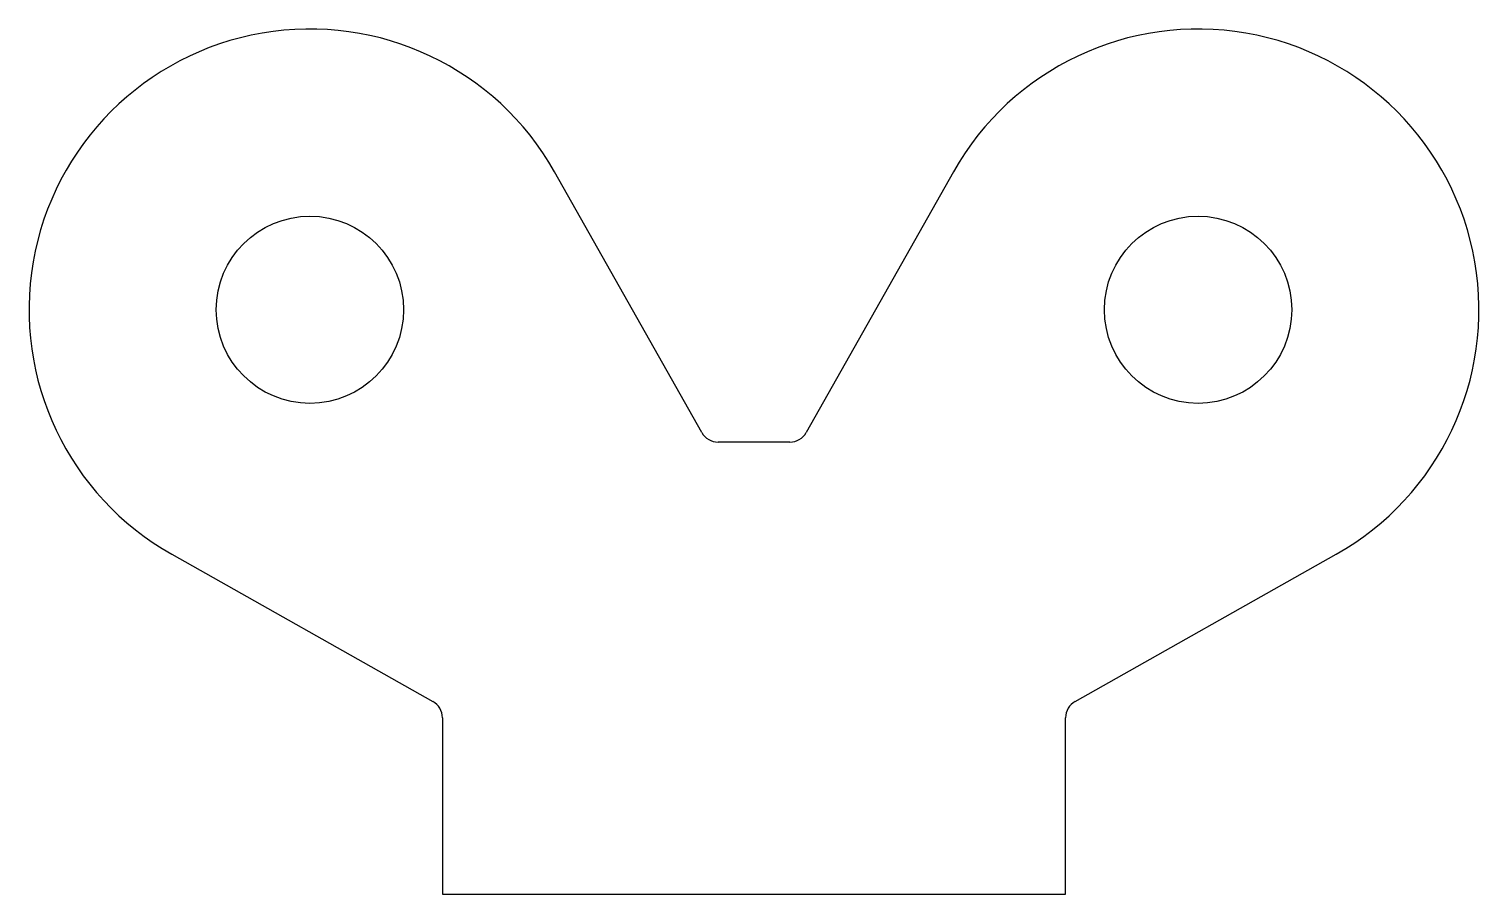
# Model space of a CAD drawing. Header units: metres. Extents: x -44 to 111, y 0 to 92.
import ezdxf

# ---------------------------------------------------------------- set-up
doc = ezdxf.new("R2010")
doc.units = ezdxf.units.M

msp = doc.modelspace()

# ---------------------------------------------------------------- linework, layer by layer
at = {"layer": 'PARAMETRIX'}
for p, q in [((27.7103, 49.3014), (11.9854, 77.1693)), ((54.5832, 77.1693), (38.8582, 49.3014)), ((37.1164, 48.2843), (29.4522, 48.2843)), ((-28.885, 36.2989), (-1.0171, 20.5739)), ((67.5857, 20.5739), (95.4536, 36.2989)), ((0, 18.8321), (0, 0)), ((66.5685, 0), (66.5685, 18.8321)), ((0, 0), (66.5685, 0))]:
    msp.add_line(p, q, dxfattribs=at)
for centre in [(-14.1421, 62.4264), (80.7107, 62.4264)]:
    msp.add_circle(centre, 10, dxfattribs=at)
for centre, radius, start, end in [((-14.1421, 62.4264), 30, 29.4346, 240.5654), ((80.7107, 62.4264), 30, 299.4346, 150.5654), ((29.4522, 50.2843), 2, 209.4346, 270), ((37.1164, 50.2843), 2, 270, 330.5654), ((-2, 18.8321), 2, 360, 60.5654), ((68.5685, 18.8321), 2, 119.4346, 180)]:
    msp.add_arc(centre, radius, start, end, dxfattribs=at)

doc.saveas('drawing.dxf')
